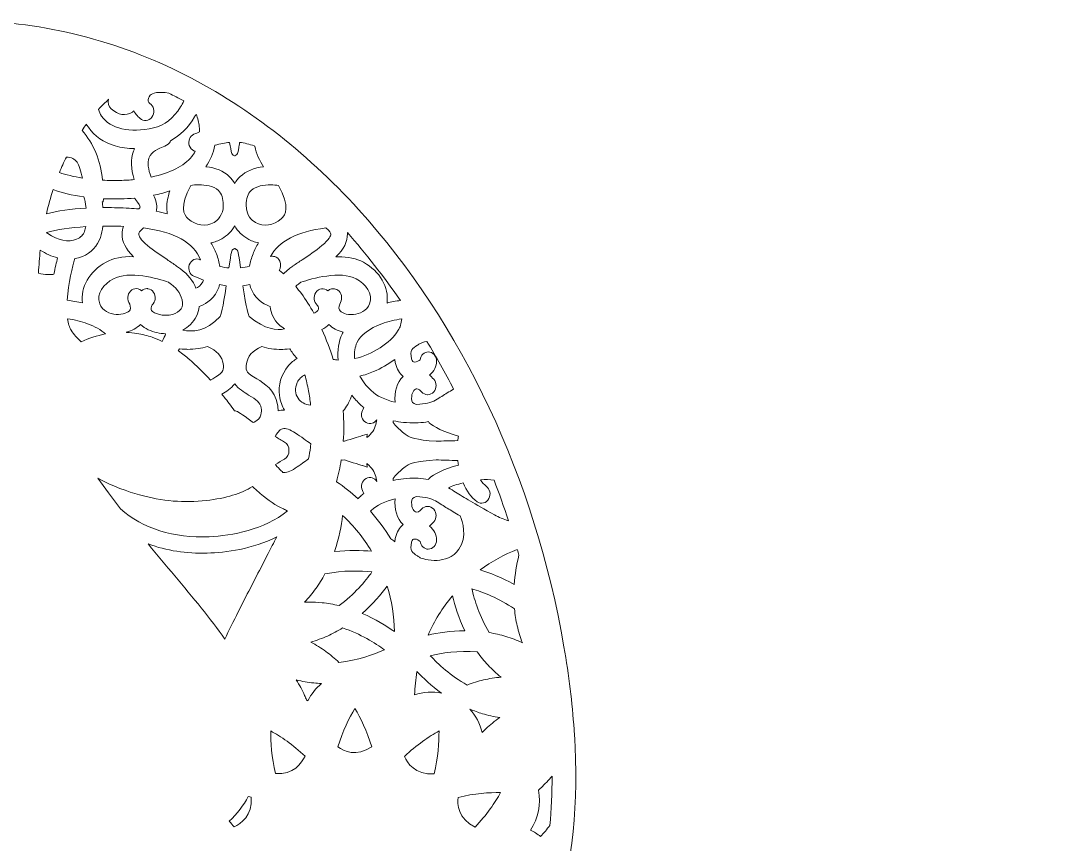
# Model space of a CAD drawing. Header units: millimetres. Extents: x -883 to 1566, y 87 to 598.
# Drawn here: x 808.9 to 1063.2, y 395.7 to 597.8 of the extents above; entities that cross this region are included whole.
import ezdxf

# ---------------------------------------------------------------- set-up
doc = ezdxf.new("R2010")
doc.units = ezdxf.units.MM
doc.header["$MEASUREMENT"] = 0
doc.layers.add('Layer 5', color=7, linetype='Continuous')

msp = doc.modelspace()

# ---------------------------------------------------------------- linework, layer by layer
at = {"layer": 'Layer 5', "lineweight": 0}
for points, knots in [([(1049.22, 244.42), (1037.97, 258.41), (1020.9, 265.96), (1008.56, 269.82), (995.24, 273.99), (984.72, 274.87), (984.28, 274.9), (984.28, 274.9), (978.38, 275.35), (978.38, 275.35), (978.38, 275.35), (983.33, 272.12), (983.33, 272.12), (983.64, 271.92), (1014.32, 251.62), (1016.23, 228.7), (1016.96, 219.87), (1013.29, 211.67), (1005.31, 204.32), (996.86, 196.54), (987.11, 193.81), (976.33, 196.2), (965.94, 198.5), (957.01, 204.95), (951.34, 209.96), (944.65, 215.87), (939.8, 222.25), (938.46, 225.5), (938.46, 225.5), (938.25, 226.03), (938.25, 226.03), (939.22, 237.66), (938.11, 248.92), (934.94, 259.52), (934.91, 259.63), (934.31, 261.65), (934.26, 261.67), (931.59, 269.81), (927.69, 277.55), (922.65, 284.71), (919.31, 289.47), (915.89, 293.36), (912.87, 296.42), (910.23, 311.06), (906.31, 324.76), (901.16, 337.36), (901.16, 337.36), (901.17, 337.37), (901.17, 337.37), (901.17, 337.37), (901.15, 337.38), (901.15, 337.38), (901.06, 337.61), (900.97, 337.84), (900.87, 338.07), (900.87, 338.07), (900.82, 338.65), (900.82, 338.65), (904.46, 339.27), (914.12, 341.25), (920.27, 345.72), (924, 348.43), (933.34, 356.72), (939.57, 375.11), (943.95, 388.05), (945.77, 402.95), (945.03, 419.6), (945.01, 421.03), (944.92, 422.45), (944.78, 423.87), (944.33, 430.37), (943.51, 437.13), (942.3, 444.13), (935.21, 485.36), (917.29, 523.48), (891.84, 551.48), (878.64, 566), (863.85, 577.35), (847.87, 585.21), (830.97, 593.52), (813.05, 597.76), (794.6, 597.82), (794.6, 597.82), (794.38, 597.82), (794.38, 597.82), (794.38, 597.82), (794.38, 597.82), (794.38, 597.82), (775.93, 597.76), (758, 593.52), (741.11, 585.21), (725.12, 577.35), (710.33, 566), (697.13, 551.48), (671.69, 523.48), (653.77, 485.36), (646.67, 444.13), (642.06, 417.32), (642.98, 394.1), (649.41, 375.11), (655.64, 356.72), (664.98, 348.43), (668.7, 345.72), (674.85, 341.25), (684.52, 339.27), (688.15, 338.65), (688.15, 338.65), (688.12, 338.23), (688.12, 338.23), (683.3, 324.81), (679.5, 311.04), (676.74, 297.06), (673.57, 293.91), (669.91, 289.81), (666.32, 284.71), (660.84, 276.92), (656.71, 268.44), (654.04, 259.52), (650.69, 248.36), (649.64, 236.48), (650.89, 224.19), (653.3, 200.65), (661.72, 184.75), (666.75, 175.25), (668.65, 171.66), (670.15, 168.83), (670.33, 167.36), (670.33, 167.24), (670.21, 166.18), (666.05, 163.16), (663.1, 161.03), (659.03, 158.54), (654.72, 155.91), (643.93, 149.32), (631.7, 141.86), (629.3, 135.15), (627.02, 128.81), (627.02, 123.78), (629.29, 120.21), (631.04, 117.47), (634.1, 115.77), (638.16, 115.26), (644.55, 107.82), (661.64, 109.01), (667.7, 109.69), (667.66, 109.28), (667.64, 108.82), (667.66, 108.34), (667.5, 106.94), (667.8, 106.33), (668.01, 105.92), (668.01, 105.92), (668.03, 105.93), (668.03, 105.93), (668.31, 104.91), (668.79, 103.84), (669.56, 102.79), (673.14, 97.9), (681.28, 95.72), (693.74, 96.3), (699.9, 91.24), (707.11, 89.82), (713.26, 89.82), (718.14, 89.82), (722.36, 90.71), (724.9, 91.4), (727.81, 92.2), (732.21, 92.16), (736.88, 92.13), (745.08, 92.07), (753.56, 92.01), (757.22, 96.38), (757.22, 96.38), (757.31, 96.49), (757.31, 96.49), (767.12, 110.69), (754.63, 135.42), (750.11, 143.4), (757.61, 142.9), (778.26, 141.67), (794.49, 141.98), (810.72, 141.67), (831.37, 142.9), (838.87, 143.4), (834.35, 135.42), (821.86, 110.69), (831.67, 96.49), (831.67, 96.49), (831.75, 96.38), (831.75, 96.38), (835.41, 92.01), (843.9, 92.07), (852.1, 92.13), (856.76, 92.16), (861.16, 92.2), (864.08, 91.4), (869.81, 89.84), (884.19, 87.24), (895.23, 96.3), (907.7, 95.72), (915.84, 97.9), (919.42, 102.79), (920.23, 103.9), (920.72, 105.03), (921, 106.11), (921.17, 106.51), (921.28, 107.01), (921.28, 107.68), (921.35, 108.42), (921.33, 109.1), (921.28, 109.69), (927.34, 109.01), (944.42, 107.82), (950.82, 115.26), (954.88, 115.77), (957.93, 117.47), (959.68, 120.21), (961.96, 123.78), (961.96, 128.81), (959.68, 135.15), (958.51, 138.41), (955.02, 141.84), (950.51, 145.27), (956.29, 143.79), (964.44, 142.01), (973.66, 140.95), (978.5, 140.4), (983.93, 140.01), (989.65, 140.01), (1003.71, 140.01), (1019.54, 142.36), (1032.64, 150.39), (1048.21, 159.93), (1057.64, 175.88), (1060.66, 197.8), (1063.19, 216.14), (1059.34, 231.82), (1049.22, 244.42)], [0, 0, 0, 0, 1, 1, 1, 2, 2, 2, 3, 3, 3, 4, 4, 4, 5, 5, 5, 6, 6, 6, 7, 7, 7, 8, 8, 8, 9, 9, 9, 10, 10, 10, 11, 11, 11, 12, 12, 12, 13, 13, 13, 14, 14, 14, 15, 15, 15, 16, 16, 16, 17, 17, 17, 18, 18, 18, 19, 19, 19, 20, 20, 20, 21, 21, 21, 22, 22, 22, 23, 23, 23, 24, 24, 24, 25, 25, 25, 26, 26, 26, 27, 27, 27, 28, 28, 28, 29, 29, 29, 30, 30, 30, 31, 31, 31, 32, 32, 32, 33, 33, 33, 34, 34, 34, 35, 35, 35, 36, 36, 36, 37, 37, 37, 38, 38, 38, 39, 39, 39, 40, 40, 40, 41, 41, 41, 42, 42, 42, 43, 43, 43, 44, 44, 44, 45, 45, 45, 46, 46, 46, 47, 47, 47, 48, 48, 48, 49, 49, 49, 50, 50, 50, 51, 51, 51, 52, 52, 52, 53, 53, 53, 54, 54, 54, 55, 55, 55, 56, 56, 56, 57, 57, 57, 58, 58, 58, 59, 59, 59, 60, 60, 60, 61, 61, 61, 62, 62, 62, 63, 63, 63, 64, 64, 64, 65, 65, 65, 66, 66, 66, 67, 67, 67, 68, 68, 68, 69, 69, 69, 70, 70, 70, 71, 71, 71, 72, 72, 72, 73, 73, 73, 74, 74, 74, 75, 75, 75, 76, 76, 76, 77, 77, 77, 78, 78, 78, 79, 79, 79, 79]), ([(830.49, 578.57), (830.25, 577.73), (830.48, 576.77), (831.12, 576.17), (832.74, 574.66), (834.73, 574.37), (836.31, 575.41), (836.44, 575.5), (836.57, 575.59), (836.69, 575.69), (837.11, 574.84), (837.75, 574.11), (838.53, 573.61), (839, 573.31), (839.54, 573.22), (840.07, 573.38), (840.63, 573.54), (841.1, 573.95), (841.37, 574.52), (841.88, 575.59), (841.53, 576.92), (840.59, 577.52), (840.37, 577.66), (840.25, 577.85), (840.21, 578.1), (840.15, 578.51), (840.34, 579.02), (840.71, 579.51), (841.12, 580.03), (842.84, 580.55), (845.27, 580.01), (845.27, 580.01), (845.3, 580), (845.3, 580), (846.41, 579.45), (847.61, 578.84), (848.94, 578.13), (848.69, 577.61), (848.42, 577.11), (848.14, 576.65), (846.43, 573.87), (844.2, 572.14), (841.49, 571.53), (835.68, 570.21), (830.92, 571.29), (828.76, 574.41), (828.42, 574.9), (828.15, 575.43), (827.97, 575.99), (828.79, 576.89), (829.63, 577.75), (830.49, 578.57)], [0, 0, 0, 0, 1, 1, 1, 2, 2, 2, 3, 3, 3, 4, 4, 4, 5, 5, 5, 6, 6, 6, 7, 7, 7, 8, 8, 8, 9, 9, 9, 10, 10, 10, 11, 11, 11, 12, 12, 12, 13, 13, 13, 14, 14, 14, 15, 15, 15, 16, 16, 16, 17, 17, 17, 17]), ([(851.97, 574.87), (852.36, 573.9), (852.63, 572.82), (852.74, 571.75), (852.74, 571.75), (852.74, 571.75), (852.74, 571.75), (852.79, 571.34), (852.81, 570.93), (852.81, 570.52), (852.35, 570.34), (851.89, 570.15), (851.44, 569.96), (850.44, 569.52), (849.94, 568.3), (850.29, 567.18), (850.48, 566.59), (850.89, 566.12), (851.41, 565.88), (851.51, 565.83), (851.62, 565.79), (851.73, 565.77), (851.49, 565.3), (851.2, 564.87), (850.88, 564.46), (849.04, 562.15), (845.62, 560.42), (840.95, 559.45), (840.17, 561.4), (839.98, 562.97), (840.39, 564.11), (840.99, 565.78), (842.95, 566.53), (843.89, 566.89), (844.5, 567.13), (844.98, 567.31), (845.39, 567.85), (845.51, 568.01), (845.61, 568.18), (845.69, 568.37), (848.03, 569.64), (850.01, 571.6), (851.59, 574.21), (851.72, 574.42), (851.85, 574.65), (851.97, 574.87)], [0, 0, 0, 0, 1, 1, 1, 2, 2, 2, 3, 3, 3, 4, 4, 4, 5, 5, 5, 6, 6, 6, 7, 7, 7, 8, 8, 8, 9, 9, 9, 10, 10, 10, 11, 11, 11, 12, 12, 12, 13, 13, 13, 14, 14, 14, 15, 15, 15, 15]), ([(823.96, 570.91), (824.3, 571.41), (824.66, 571.91), (825.03, 572.4), (825.18, 572.14), (825.34, 571.89), (825.51, 571.65), (827.01, 569.47), (829.3, 567.89), (832.11, 567.08), (833.57, 566.66), (835.17, 566.45), (836.86, 566.44), (836.76, 566.24), (836.67, 566.02), (836.59, 565.8), (835.86, 563.79), (835.92, 561.44), (836.77, 558.82), (835.66, 558.71), (834.5, 558.64), (833.32, 558.61), (831.91, 558.57), (830.46, 558.59), (829.01, 558.67), (828.46, 563.6), (826.76, 567.71), (823.95, 570.89), (823.95, 570.9), (823.95, 570.9), (823.96, 570.91)], [0, 0, 0, 0, 1, 1, 1, 2, 2, 2, 3, 3, 3, 4, 4, 4, 5, 5, 5, 6, 6, 6, 7, 7, 7, 8, 8, 8, 9, 9, 9, 10, 10, 10, 10]), ([(856.6, 567.23), (857.88, 567.61), (859.07, 567.85), (860.2, 567.95), (860.31, 567.37), (860.4, 566.86), (860.47, 566.46), (860.69, 565.17), (860.72, 565.04), (861.09, 564.85), (861.09, 564.85), (861.41, 564.68), (861.41, 564.68), (861.41, 564.68), (861.43, 564.69), (861.43, 564.69), (861.43, 564.69), (861.44, 564.68), (861.44, 564.68), (861.44, 564.68), (861.76, 564.85), (861.76, 564.85), (862.15, 565.03), (862.17, 565.15), (862.42, 566.58), (862.48, 566.96), (862.57, 567.42), (862.66, 567.94), (863.85, 567.82), (865.02, 567.54), (866.23, 567.08), (866.23, 567.08), (866.35, 566.99), (866.35, 566.99), (866.76, 565.12), (867.5, 563.44), (868.55, 561.97), (866.16, 561.72), (864.19, 560.89), (862.78, 559.55), (862.27, 559.05), (861.82, 558.49), (861.45, 557.86), (861.08, 558.49), (860.63, 559.06), (860.11, 559.56), (858.7, 560.9), (856.73, 561.73), (854.34, 561.99), (855.43, 563.51), (856.2, 565.3), (856.6, 567.23)], [0, 0, 0, 0, 1, 1, 1, 2, 2, 2, 3, 3, 3, 4, 4, 4, 5, 5, 5, 6, 6, 6, 7, 7, 7, 8, 8, 8, 9, 9, 9, 10, 10, 10, 11, 11, 11, 12, 12, 12, 13, 13, 13, 14, 14, 14, 15, 15, 15, 16, 16, 16, 17, 17, 17, 17]), ([(820.1, 564.34), (820.7, 564.33), (821.24, 564.21), (821.68, 563.99), (822.5, 563.58), (823.07, 562.79), (823.42, 561.58), (823.67, 560.75), (823.89, 559.95), (824.08, 559.18), (821.91, 559.52), (819.94, 560), (818.39, 560.55), (818.92, 561.85), (819.5, 563.12), (820.1, 564.34)], [0, 0, 0, 0, 1, 1, 1, 2, 2, 2, 3, 3, 3, 4, 4, 4, 5, 5, 5, 5]), ([(856.37, 548.3), (854.42, 547.18), (851.88, 547.54), (850.04, 549.19), (848.92, 550.19), (847.79, 552.13), (850.7, 557.41), (851.17, 557.47), (851.87, 557.54), (852.68, 557.54), (854.17, 557.54), (856.21, 557.3), (857.43, 556.13), (858.25, 555.35), (858.64, 554.19), (858.64, 552.58), (858.64, 549.99), (857.22, 548.79), (856.37, 548.3)], [0, 0, 0, 0, 1, 1, 1, 2, 2, 2, 3, 3, 3, 4, 4, 4, 5, 5, 5, 6, 6, 6, 6]), ([(872.19, 557.39), (875.1, 552.11), (873.97, 550.18), (872.86, 549.17), (871.02, 547.52), (868.47, 547.16), (866.53, 548.28), (865.68, 548.77), (864.25, 549.98), (864.25, 552.56), (864.25, 554.17), (864.65, 555.34), (865.46, 556.12), (866.68, 557.28), (868.72, 557.53), (870.22, 557.53), (871.02, 557.53), (871.72, 557.46), (872.19, 557.39)], [0, 0, 0, 0, 1, 1, 1, 2, 2, 2, 3, 3, 3, 4, 4, 4, 5, 5, 5, 6, 6, 6, 6]), ([(816.84, 556.36), (818.93, 555.58), (821.52, 554.97), (824.43, 554.57), (824.58, 554.02), (824.82, 553.03), (824.97, 551.82), (821.22, 551.61), (817.95, 551.15), (815.21, 550.45), (815.67, 552.49), (816.22, 554.47), (816.84, 556.36)], [0, 0, 0, 0, 1, 1, 1, 2, 2, 2, 3, 3, 3, 4, 4, 4, 4]), ([(844.88, 550.42), (844.02, 550.65), (843.12, 550.86), (842.19, 551.04), (842.22, 551.19), (842.24, 551.34), (842.26, 551.49), (842.38, 552.63), (842.13, 553.77), (841.5, 554.96), (842.92, 555.25), (844.26, 555.6), (845.5, 556.02), (845.33, 555.5), (845.18, 554.99), (845.07, 554.49), (844.74, 553.04), (844.68, 551.67), (844.88, 550.42)], [0, 0, 0, 0, 1, 1, 1, 2, 2, 2, 3, 3, 3, 4, 4, 4, 5, 5, 5, 6, 6, 6, 6]), ([(837.89, 551.63), (837.13, 551.7), (836.33, 551.75), (835.53, 551.79), (833.55, 551.89), (831.62, 551.94), (829.79, 551.94), (829.55, 551.94), (829.32, 551.94), (829.08, 551.94), (829.04, 552.41), (828.97, 552.89), (828.9, 553.36), (828.9, 553.36), (829.17, 553.37), (829.17, 553.37), (829.17, 553.37), (829.19, 554.09), (829.19, 554.09), (829.19, 554.1), (829.19, 554.12), (829.19, 554.13), (830.61, 554.06), (832.02, 554.04), (833.42, 554.08), (834.57, 554.11), (835.71, 554.18), (836.82, 554.28), (836.92, 554.15), (837.02, 554.03), (837.11, 553.91), (837.11, 553.91), (837.11, 553.91), (837.11, 553.91), (837.86, 552.95), (838.22, 552.32), (838.19, 552.03), (838.19, 551.99), (838.12, 551.84), (837.89, 551.63)], [0, 0, 0, 0, 1, 1, 1, 2, 2, 2, 3, 3, 3, 4, 4, 4, 5, 5, 5, 6, 6, 6, 7, 7, 7, 8, 8, 8, 9, 9, 9, 10, 10, 10, 11, 11, 11, 12, 12, 12, 13, 13, 13, 13]), ([(815.57, 545.56), (815.45, 545.64), (815.34, 545.73), (815.22, 545.81), (817.79, 546.56), (821.03, 547.05), (824.87, 547.28), (824.8, 546.88), (824.7, 546.5), (824.59, 546.15), (824.31, 545.29), (823.61, 544.59), (822.61, 544.18), (820.6, 543.36), (817.97, 543.88), (815.57, 545.56)], [0, 0, 0, 0, 1, 1, 1, 2, 2, 2, 3, 3, 3, 4, 4, 4, 5, 5, 5, 5]), ([(822.15, 539.41), (822.81, 539.52), (823.44, 539.69), (824.03, 539.94), (826.19, 540.82), (827.76, 542.49), (828.45, 544.63), (828.73, 545.5), (828.93, 546.44), (829.05, 547.41), (830.66, 547.42), (832.35, 547.39), (834.1, 547.33), (833.89, 546.75), (833.78, 546.15), (833.77, 545.54), (833.73, 543.62), (834.65, 541.77), (836.58, 539.9), (833.88, 539.97), (831.62, 539.51), (829.85, 538.54), (825.76, 536.32), (823.55, 532.41), (824.05, 528.53), (822.84, 528.84), (821.58, 529.07), (820.29, 529.22), (820.59, 533.4), (821.65, 537.63), (822.15, 539.41)], [0, 0, 0, 0, 1, 1, 1, 2, 2, 2, 3, 3, 3, 4, 4, 4, 5, 5, 5, 6, 6, 6, 7, 7, 7, 8, 8, 8, 9, 9, 9, 10, 10, 10, 10]), ([(853.08, 539.11), (853.02, 539.14), (852.96, 539.16), (852.9, 539.19), (852.42, 539.4), (851.89, 539.39), (851.41, 539.17), (850.89, 538.93), (850.48, 538.46), (850.29, 537.87), (849.94, 536.75), (850.44, 535.53), (851.44, 535.1), (852.23, 534.75), (853.01, 534.44), (853.77, 534.17), (853.72, 534.01), (853.67, 533.86), (853.6, 533.71), (853.19, 532.81), (852.4, 532.36), (851.93, 532.15), (851.19, 533.97), (849.97, 535.49), (848.16, 536.88), (847.85, 537.11), (847.52, 537.35), (847.17, 537.6), (846.42, 538.13), (845.62, 538.66), (844.85, 539.18), (843.24, 540.25), (841.57, 541.36), (840.02, 542.65), (838.3, 544.09), (837.85, 545.08), (837.86, 545.45), (837.86, 545.69), (838.08, 546.15), (839.04, 546.96), (846.64, 546.02), (851.36, 543.38), (853.08, 539.11)], [0, 0, 0, 0, 1, 1, 1, 2, 2, 2, 3, 3, 3, 4, 4, 4, 5, 5, 5, 6, 6, 6, 7, 7, 7, 8, 8, 8, 9, 9, 9, 10, 10, 10, 11, 11, 11, 12, 12, 12, 13, 13, 13, 14, 14, 14, 14]), ([(865.94, 540.58), (865.55, 539.54), (865.27, 538.54), (865.09, 537.59), (864.35, 537.37), (863.61, 537.22), (862.87, 537.14), (862.29, 541.37), (862.26, 541.5), (861.81, 541.7), (861.81, 541.7), (861.55, 541.89), (861.55, 541.89), (861.55, 541.89), (861.46, 541.85), (861.46, 541.85), (861.46, 541.85), (861.37, 541.89), (861.37, 541.89), (861.37, 541.89), (861.11, 541.71), (861.11, 541.71), (860.66, 541.51), (860.62, 541.38), (860, 537.13), (859.3, 537.2), (858.58, 537.32), (857.82, 537.5), (857.64, 538.48), (857.35, 539.52), (856.95, 540.6), (856.6, 541.55), (856.15, 542.46), (855.61, 543.3), (856.54, 543.48), (857.44, 543.82), (858.26, 544.29), (859.6, 545.05), (860.68, 546.14), (861.44, 547.46), (862.21, 546.13), (863.29, 545.04), (864.63, 544.27), (865.45, 543.8), (866.35, 543.47), (867.28, 543.28), (866.74, 542.44), (866.29, 541.53), (865.94, 540.58)], [0, 0, 0, 0, 1, 1, 1, 2, 2, 2, 3, 3, 3, 4, 4, 4, 5, 5, 5, 6, 6, 6, 7, 7, 7, 8, 8, 8, 9, 9, 9, 10, 10, 10, 11, 11, 11, 12, 12, 12, 13, 13, 13, 14, 14, 14, 15, 15, 15, 16, 16, 16, 16]), ([(885.03, 545.43), (885.04, 545.07), (884.59, 544.07), (882.87, 542.64), (881.32, 541.34), (879.65, 540.23), (878.04, 539.16), (877.27, 538.65), (876.47, 538.12), (875.75, 537.61), (875.75, 537.61), (875.7, 537.57), (875.7, 537.57), (875.37, 537.34), (875.05, 537.1), (874.73, 536.86), (874.25, 536.49), (873.81, 536.11), (873.41, 535.71), (873.1, 535.97), (872.82, 536.19), (872.52, 536.4), (872.52, 536.4), (872.41, 536.48), (872.41, 536.48), (872.39, 536.5), (872.36, 536.51), (872.34, 536.52), (872.76, 537.16), (872.84, 538.02), (872.51, 538.78), (872.26, 539.33), (871.81, 539.75), (871.26, 539.92), (870.91, 540.03), (870.54, 540.03), (870.2, 539.93), (872.18, 543.71), (876.76, 546.07), (883.85, 546.94), (884.81, 546.13), (885.03, 545.68), (885.03, 545.43)], [0, 0, 0, 0, 1, 1, 1, 2, 2, 2, 3, 3, 3, 4, 4, 4, 5, 5, 5, 6, 6, 6, 7, 7, 7, 8, 8, 8, 9, 9, 9, 10, 10, 10, 11, 11, 11, 12, 12, 12, 13, 13, 13, 14, 14, 14, 14]), ([(889.13, 545.52), (889.12, 545.62), (889.12, 545.72), (889.11, 545.82), (893.68, 540.64), (898.06, 535.05), (902.14, 529.15), (901.01, 529), (899.91, 528.79), (898.84, 528.52), (899.34, 532.4), (897.13, 536.3), (893.04, 538.53), (891.38, 539.44), (889.29, 539.89), (886.8, 539.89), (886.64, 539.89), (886.48, 539.89), (886.31, 539.89), (888.24, 541.75), (889.16, 543.6), (889.13, 545.52)], [0, 0, 0, 0, 1, 1, 1, 2, 2, 2, 3, 3, 3, 4, 4, 4, 5, 5, 5, 6, 6, 6, 7, 7, 7, 7]), ([(813.7, 541.52), (815.05, 540.62), (816.49, 539.98), (817.94, 539.62), (817.67, 538.54), (817.34, 537.14), (817.04, 535.58), (816.34, 535.43), (814.89, 535.45), (813.26, 535.85), (813.35, 537.77), (813.5, 539.67), (813.7, 541.52)], [0, 0, 0, 0, 1, 1, 1, 2, 2, 2, 3, 3, 3, 4, 4, 4, 4]), ([(847.9, 526.66), (846.74, 525.56), (844.39, 524.97), (841.75, 526.15), (840.96, 526.51), (840.92, 526.9), (840.9, 527.02), (840.85, 527.47), (841.08, 527.94), (841.17, 528.04), (842.01, 528.8), (842.17, 530.15), (841.53, 531.13), (841.2, 531.64), (840.68, 531.97), (840.12, 532.04), (840.03, 532.05), (839.95, 532.06), (839.87, 532.06), (839.4, 532.06), (838.95, 531.88), (838.59, 531.55), (838.58, 531.55), (838.57, 531.54), (838.56, 531.53), (838.31, 531.76), (838.02, 531.92), (837.7, 532), (837.17, 532.14), (836.62, 532.04), (836.15, 531.72), (835.23, 531.08), (834.92, 529.75), (835.45, 528.69), (835.73, 528.14), (836.01, 527.37), (835.75, 526.88), (835.39, 526.2), (834, 525.58), (832.3, 525.72), (830.8, 525.84), (828.96, 526.6), (828.31, 528.35), (827.38, 530.82), (829.33, 533.21), (831.66, 534.48), (835.37, 536.51), (842.59, 534.58), (845.19, 533.62), (845.41, 533.47), (845.62, 533.31), (845.82, 533.15), (847.57, 531.81), (848.36, 530.54), (848.64, 528.6), (848.74, 527.88), (848.49, 527.23), (847.9, 526.66)], [0, 0, 0, 0, 1, 1, 1, 2, 2, 2, 3, 3, 3, 4, 4, 4, 5, 5, 5, 6, 6, 6, 7, 7, 7, 8, 8, 8, 9, 9, 9, 10, 10, 10, 11, 11, 11, 12, 12, 12, 13, 13, 13, 14, 14, 14, 15, 15, 15, 16, 16, 16, 17, 17, 17, 18, 18, 18, 19, 19, 19, 19]), ([(887.14, 526.86), (886.88, 527.36), (887.16, 528.12), (887.44, 528.67), (887.97, 529.73), (887.67, 531.06), (886.74, 531.7), (886.41, 531.93), (886.04, 532.04), (885.66, 532.04), (885.5, 532.04), (885.35, 532.03), (885.19, 531.99), (884.87, 531.9), (884.58, 531.74), (884.34, 531.51), (884.33, 531.52), (884.32, 531.53), (884.31, 531.54), (883.88, 531.93), (883.33, 532.1), (882.78, 532.03), (882.21, 531.95), (881.7, 531.62), (881.36, 531.11), (880.72, 530.14), (880.88, 528.78), (881.72, 528.03), (881.81, 527.93), (882.05, 527.45), (881.99, 527.01), (881.98, 526.88), (881.93, 526.49), (881.14, 526.14), (881.05, 526.1), (880.96, 526.06), (880.87, 526.03), (879.93, 527.73), (878.9, 529.35), (877.81, 530.83), (877.39, 531.41), (876.92, 532), (876.42, 532.6), (876.62, 532.78), (876.83, 532.96), (877.07, 533.14), (877.27, 533.29), (877.48, 533.45), (877.7, 533.61), (880.3, 534.56), (887.52, 536.49), (891.23, 534.47), (893.56, 533.2), (895.51, 530.81), (894.58, 528.34), (893.93, 526.59), (892.09, 525.83), (890.59, 525.7), (888.9, 525.56), (887.51, 526.18), (887.14, 526.86)], [0, 0, 0, 0, 1, 1, 1, 2, 2, 2, 3, 3, 3, 4, 4, 4, 5, 5, 5, 6, 6, 6, 7, 7, 7, 8, 8, 8, 9, 9, 9, 10, 10, 10, 11, 11, 11, 12, 12, 12, 13, 13, 13, 14, 14, 14, 15, 15, 15, 16, 16, 16, 17, 17, 17, 18, 18, 18, 19, 19, 19, 20, 20, 20, 20]), ([(848.67, 521.87), (849.36, 522.22), (850, 522.68), (850.58, 523.24), (851.83, 524.43), (852.58, 525.99), (852.73, 527.68), (853.67, 527.98), (856.02, 528.98), (857.25, 531.66), (857.45, 532.1), (857.61, 532.56), (857.74, 533.04), (858.29, 532.93), (858.84, 532.84), (859.37, 532.78), (858.52, 527.12), (858.06, 525.53), (857.84, 525.21), (854.4, 521.41), (851, 521.39), (848.67, 521.87)], [0, 0, 0, 0, 1, 1, 1, 2, 2, 2, 3, 3, 3, 4, 4, 4, 5, 5, 5, 6, 6, 6, 7, 7, 7, 7]), ([(865.01, 525.24), (864.79, 525.54), (864.32, 526.94), (863.47, 532.78), (864.03, 532.85), (864.59, 532.95), (865.14, 533.08), (865.27, 532.58), (865.43, 532.1), (865.64, 531.65), (866.87, 528.96), (869.22, 527.97), (870.16, 527.67), (870.31, 525.98), (871.06, 524.42), (872.31, 523.22), (872.74, 522.82), (873.2, 522.46), (873.71, 522.16), (871.88, 521.81), (868.86, 521.91), (865.01, 525.24)], [0, 0, 0, 0, 1, 1, 1, 2, 2, 2, 3, 3, 3, 4, 4, 4, 5, 5, 5, 6, 6, 6, 7, 7, 7, 7]), ([(829.74, 520.93), (829.74, 520.93), (829.73, 520.92), (829.73, 520.92), (827.6, 520.53), (825.6, 519.88), (823.78, 519), (822.76, 519.88), (821.92, 520.84), (821.28, 521.85), (820.85, 522.53), (820.55, 523.47), (820.38, 524.66), (822.14, 524.42), (823.79, 524.02), (825.3, 523.45), (827.08, 522.79), (828.61, 521.91), (829.74, 520.93)], [0, 0, 0, 0, 1, 1, 1, 2, 2, 2, 3, 3, 3, 4, 4, 4, 5, 5, 5, 6, 6, 6, 6]), ([(901.61, 521.83), (899.54, 518.56), (895.4, 515.9), (890.89, 514.9), (890.78, 516.36), (890.98, 517.77), (891.46, 518.79), (892.32, 520.61), (894.55, 522.3), (897.59, 523.44), (899.11, 524), (900.76, 524.41), (902.51, 524.64), (902.34, 523.46), (902.04, 522.52), (901.61, 521.83)], [0, 0, 0, 0, 1, 1, 1, 2, 2, 2, 3, 3, 3, 4, 4, 4, 5, 5, 5, 5]), ([(844.48, 520.98), (844.3, 520.47), (844.02, 519.79), (843.63, 519.09), (842.81, 519.48), (841.99, 519.82), (841.17, 520.12), (840.02, 520.53), (838.79, 520.84), (837.42, 521.07), (836.63, 521.2), (835.76, 521.29), (834.85, 521.32), (834.84, 521.35), (834.83, 521.37), (834.81, 521.39), (836.21, 521.71), (837.42, 522.36), (838.31, 523.27), (838.83, 522.73), (839.46, 522.29), (840.21, 521.96), (841.58, 521.34), (843.06, 521.01), (844.48, 520.98)], [0, 0, 0, 0, 1, 1, 1, 2, 2, 2, 3, 3, 3, 4, 4, 4, 5, 5, 5, 6, 6, 6, 7, 7, 7, 8, 8, 8, 8]), ([(886.81, 514.53), (886.4, 514.56), (886, 514.61), (885.63, 514.68), (884.88, 517.11), (883.94, 519.58), (882.85, 522.02), (883.52, 522.34), (884.1, 522.76), (884.58, 523.26), (885.47, 522.35), (886.68, 521.7), (888.08, 521.38), (887.99, 521.22), (887.91, 521.05), (887.83, 520.89), (886.98, 519.09), (886.63, 516.86), (886.81, 514.53)], [0, 0, 0, 0, 1, 1, 1, 2, 2, 2, 3, 3, 3, 4, 4, 4, 5, 5, 5, 6, 6, 6, 6]), ([(906.36, 518.19), (906.58, 518.32), (906.81, 518.46), (907.02, 518.61), (907.14, 518.69), (907.73, 518.93), (908.64, 519.1), (910.93, 515.31), (913.13, 511.38), (915.19, 507.4), (914.66, 507.08), (914.16, 506.77), (913.65, 506.45), (912.77, 505.91), (911.85, 505.34), (910.72, 504.66), (909.75, 504.08), (908.1, 503.71), (906.17, 503.63), (905.9, 503.67), (905.02, 503.83), (904.92, 504.52), (904.7, 506.09), (905.33, 507.08), (905.8, 507.37), (905.92, 507.44), (906.04, 507.47), (906.16, 507.47), (906.59, 507.47), (907.02, 507.08), (907.34, 506.71), (907.72, 506.26), (908.26, 506.01), (908.82, 506.01), (908.82, 506.01), (908.83, 506.01), (908.83, 506.01), (909.39, 506.01), (909.93, 506.27), (910.31, 506.72), (911.06, 507.59), (911.06, 508.96), (910.31, 509.83), (909.97, 510.22), (909.62, 510.56), (909.26, 510.85), (910.37, 511.76), (911.03, 512.99), (911.03, 514.25), (911.03, 515.5), (910.11, 516.52), (908.98, 516.52), (907.96, 516.52), (907.11, 515.69), (906.96, 514.6), (906.76, 514.4), (906.16, 513.99), (905.53, 514.03), (905.31, 514.05), (905.06, 514.06), (904.88, 514.82), (904.38, 516.98), (904.99, 517.35), (906.36, 518.19)], [0, 0, 0, 0, 1, 1, 1, 2, 2, 2, 3, 3, 3, 4, 4, 4, 5, 5, 5, 6, 6, 6, 7, 7, 7, 8, 8, 8, 9, 9, 9, 10, 10, 10, 11, 11, 11, 12, 12, 12, 13, 13, 13, 14, 14, 14, 15, 15, 15, 16, 16, 16, 17, 17, 17, 18, 18, 18, 19, 19, 19, 20, 20, 20, 21, 21, 21, 21]), ([(849.86, 517.15), (851.65, 517.15), (853.31, 517.38), (854.78, 517.83), (857, 516.8), (858.41, 515.63), (858.65, 513.17), (858.79, 511.83), (858.4, 511.34), (856.06, 509.93), (855.87, 509.82), (855.67, 509.7), (855.46, 509.57), (853.73, 511.54), (852.03, 513.22), (850.31, 514.69), (849.53, 515.36), (848.65, 516.04), (847.61, 516.78), (847.6, 516.78), (847.6, 516.79), (847.59, 516.79), (847.7, 516.96), (847.8, 517.13), (847.9, 517.3), (848.72, 517.18), (849.84, 517.15), (849.86, 517.15)], [0, 0, 0, 0, 1, 1, 1, 2, 2, 2, 3, 3, 3, 4, 4, 4, 5, 5, 5, 6, 6, 6, 7, 7, 7, 8, 8, 8, 9, 9, 9, 9]), ([(876.74, 514.87), (876.03, 514.47), (875.26, 513.94), (874.63, 513.16), (872.84, 510.89), (872.07, 508.35), (872.41, 505.82), (872.6, 504.39), (873.1, 503.16), (873.67, 502.23), (873.13, 502.24), (872.6, 502.16), (872.1, 502.02), (872.1, 502.56), (872.05, 503.09), (871.96, 503.62), (871.33, 507.21), (868.73, 508.77), (866.84, 509.92), (864.49, 511.33), (864.11, 511.81), (864.24, 513.16), (864.48, 515.62), (865.89, 516.79), (868.11, 517.81), (869.58, 517.36), (871.24, 517.13), (873.04, 517.13), (873.05, 517.13), (874.17, 517.17), (875, 517.29), (875.39, 516.6), (875.96, 515.75), (876.74, 514.87)], [0, 0, 0, 0, 1, 1, 1, 2, 2, 2, 3, 3, 3, 4, 4, 4, 5, 5, 5, 6, 6, 6, 7, 7, 7, 8, 8, 8, 9, 9, 9, 10, 10, 10, 11, 11, 11, 11]), ([(900.84, 504.15), (898.4, 504.72), (896.34, 505.72), (894.97, 507.01), (893.81, 508.1), (892.88, 509.3), (892.2, 510.59), (893.3, 510.86), (894.41, 511.23), (895.49, 511.68), (897.43, 512.48), (899.18, 513.49), (900.73, 514.68), (900.78, 514.35), (900.84, 514.02), (900.92, 513.68), (900.92, 513.68), (900.92, 513.68), (900.92, 513.68), (901.24, 512.32), (901.88, 511.23), (902.77, 510.5), (901.3, 509.01), (900.57, 506.65), (900.84, 504.15)], [0, 0, 0, 0, 1, 1, 1, 2, 2, 2, 3, 3, 3, 4, 4, 4, 5, 5, 5, 6, 6, 6, 7, 7, 7, 8, 8, 8, 8]), ([(866.2, 499.3), (866.14, 499.27), (866.07, 499.23), (866, 499.2), (865.63, 499.45), (865.2, 499.76), (864.75, 500.09), (862.52, 501.69), (861.9, 502.08), (861.44, 502.08), (861.42, 502.08), (861.4, 502.08), (861.38, 502.08), (860.45, 503.35), (859.65, 504.41), (858.89, 505.39), (858.7, 505.63), (858.51, 505.88), (858.31, 506.13), (859.36, 506.77), (860.55, 507.54), (861.44, 508.69), (862.41, 507.43), (863.75, 506.62), (864.87, 505.94), (866.78, 504.79), (867.71, 504.1), (867.94, 502.75), (867.94, 502.75), (867.94, 502.75), (867.94, 502.75), (868.08, 501.99), (868.18, 500.12), (866.2, 499.3)], [0, 0, 0, 0, 1, 1, 1, 2, 2, 2, 3, 3, 3, 4, 4, 4, 5, 5, 5, 6, 6, 6, 7, 7, 7, 8, 8, 8, 9, 9, 9, 10, 10, 10, 11, 11, 11, 11]), ([(876.79, 508.99), (877.16, 509.86), (877.92, 510.49), (878.67, 510.93), (879.03, 509.6), (879.33, 508.28), (879.56, 506.99), (879.78, 505.85), (879.95, 504.67), (880.08, 503.46), (878.71, 503.6), (877.63, 504.18), (876.99, 505.13), (876.27, 506.19), (876.2, 507.6), (876.79, 508.99)], [0, 0, 0, 0, 1, 1, 1, 2, 2, 2, 3, 3, 3, 4, 4, 4, 5, 5, 5, 5]), ([(893.69, 499.18), (894.17, 498.9), (894.72, 498.84), (895.23, 499.01), (895.67, 499.16), (896.05, 499.46), (896.31, 499.86), (896.3, 499.63), (896.27, 499.39), (896.22, 499.13), (895.98, 497.96), (895.32, 496.8), (894.42, 495.96), (894.23, 495.79), (894.04, 495.63), (893.85, 495.49), (893.85, 495.49), (893.95, 496.36), (893.95, 496.36), (893.95, 496.36), (892.83, 496.01), (892.83, 496.01), (892.83, 496.01), (890.12, 495.16), (888.37, 494.61), (888.28, 494.62), (888.2, 494.63), (888.11, 494.63), (888.28, 497.07), (888.26, 499.55), (888.08, 502.03), (888.88, 502.98), (889.55, 504.15), (890.08, 505.49), (890.13, 505.62), (890.18, 505.75), (890.22, 505.88), (890.84, 505.06), (891.54, 504.29), (892.31, 503.56), (892.57, 503.32), (892.85, 503.08), (893.14, 502.85), (893.01, 502.63), (892.9, 502.39), (892.79, 502.15), (892.32, 501.04), (892.72, 499.74), (893.69, 499.18)], [0, 0, 0, 0, 1, 1, 1, 2, 2, 2, 3, 3, 3, 4, 4, 4, 5, 5, 5, 6, 6, 6, 7, 7, 7, 8, 8, 8, 9, 9, 9, 10, 10, 10, 11, 11, 11, 12, 12, 12, 13, 13, 13, 14, 14, 14, 15, 15, 15, 16, 16, 16, 16]), ([(905.96, 499.11), (906.01, 499.1), (906.05, 499.1), (906.1, 499.1), (906.1, 499.1), (906.17, 499.1), (906.17, 499.1), (906.27, 499.1), (906.37, 499.11), (906.47, 499.12), (907.35, 499.17), (908.2, 499.26), (908.99, 499.41), (909.06, 499.31), (909.13, 499.22), (909.21, 499.14), (910.14, 498.19), (912.86, 496.8), (916.37, 495.87), (916.31, 495.49), (916.26, 495.12), (916.22, 494.74), (914.31, 494.73), (912.52, 494.68), (910.91, 494.58), (905.84, 494.91), (904.36, 495.63), (904.02, 495.85), (902, 497.16), (900.9, 498.43), (900.36, 499.18), (900.38, 499.33), (900.39, 499.48), (900.39, 499.63), (901.21, 499.45), (902.05, 499.32), (902.89, 499.23), (903.92, 499.12), (904.96, 499.08), (905.96, 499.11)], [0, 0, 0, 0, 1, 1, 1, 2, 2, 2, 3, 3, 3, 4, 4, 4, 5, 5, 5, 6, 6, 6, 7, 7, 7, 8, 8, 8, 9, 9, 9, 10, 10, 10, 11, 11, 11, 12, 12, 12, 13, 13, 13, 13]), ([(880.13, 493.96), (880.1, 493.66), (880.06, 493.36), (880.03, 493.06), (879.91, 492.16), (879.76, 491.22), (879.56, 490.25), (878.64, 489.58), (877.56, 488.81), (876.33, 487.99), (876.33, 487.99), (876.33, 487.99), (876.33, 487.99), (875.04, 487.14), (874.01, 486.79), (873.24, 486.96), (873.12, 487.07), (873, 487.19), (872.88, 487.31), (872.43, 487.77), (871.95, 488.27), (871.42, 488.86), (872.27, 489.38), (873.02, 489.84), (873.68, 490.23), (874.36, 490.64), (874.78, 491.45), (874.76, 492.31), (874.78, 493.17), (874.36, 493.98), (873.68, 494.39), (873.01, 494.78), (872.25, 495.25), (871.4, 495.77), (871.86, 496.57), (872.37, 497.45), (873.21, 497.66), (873.97, 497.84), (875.02, 497.49), (876.33, 496.63), (877.79, 495.65), (879.07, 494.73), (880.13, 493.96)], [0, 0, 0, 0, 1, 1, 1, 2, 2, 2, 3, 3, 3, 4, 4, 4, 5, 5, 5, 6, 6, 6, 7, 7, 7, 8, 8, 8, 9, 9, 9, 10, 10, 10, 11, 11, 11, 12, 12, 12, 13, 13, 13, 14, 14, 14, 14]), ([(893.69, 485.44), (892.72, 484.88), (892.32, 483.57), (892.79, 482.47), (892.9, 482.23), (893.01, 481.99), (893.14, 481.77), (892.85, 481.54), (892.57, 481.3), (892.31, 481.06), (892.12, 480.87), (891.92, 480.68), (891.72, 480.47), (890.06, 482), (888.29, 483.41), (886.43, 484.67), (886.91, 486.42), (887.3, 488.2), (887.59, 489.99), (887.85, 489.98), (888.1, 489.98), (888.37, 490.01), (890.13, 489.46), (892.83, 488.61), (892.83, 488.61), (892.83, 488.61), (893.95, 488.26), (893.95, 488.26), (893.95, 488.26), (893.85, 489.13), (893.85, 489.13), (894.04, 488.98), (894.23, 488.83), (894.42, 488.66), (895.32, 487.82), (895.98, 486.66), (896.22, 485.49), (896.27, 485.23), (896.3, 484.99), (896.31, 484.75), (896.05, 485.16), (895.67, 485.46), (895.23, 485.61), (894.72, 485.78), (894.17, 485.72), (893.69, 485.44)], [0, 0, 0, 0, 1, 1, 1, 2, 2, 2, 3, 3, 3, 4, 4, 4, 5, 5, 5, 6, 6, 6, 7, 7, 7, 8, 8, 8, 9, 9, 9, 10, 10, 10, 11, 11, 11, 12, 12, 12, 13, 13, 13, 14, 14, 14, 15, 15, 15, 15]), ([(900.39, 484.99), (900.39, 485.14), (900.38, 485.29), (900.36, 485.44), (900.9, 486.19), (902, 487.46), (904.02, 488.77), (904.36, 488.99), (905.84, 489.71), (910.91, 490.04), (912.53, 489.94), (914.31, 489.89), (916.22, 489.88), (916.26, 489.5), (916.31, 489.13), (916.37, 488.75), (912.86, 487.82), (910.14, 486.43), (909.21, 485.48), (909.13, 485.4), (909.05, 485.31), (908.99, 485.21), (908.2, 485.36), (907.35, 485.45), (906.47, 485.49), (906.37, 485.51), (906.27, 485.52), (906.17, 485.52), (906.17, 485.52), (906.1, 485.52), (906.1, 485.52), (906.06, 485.52), (906.01, 485.52), (905.96, 485.51), (904.96, 485.54), (903.92, 485.5), (902.89, 485.39), (902.05, 485.3), (901.21, 485.17), (900.39, 484.99)], [0, 0, 0, 0, 1, 1, 1, 2, 2, 2, 3, 3, 3, 4, 4, 4, 5, 5, 5, 6, 6, 6, 7, 7, 7, 8, 8, 8, 9, 9, 9, 10, 10, 10, 11, 11, 11, 12, 12, 12, 13, 13, 13, 13]), ([(838.04, 481.44), (843.52, 479.9), (849.19, 479.41), (854.42, 480.03), (859.39, 480.62), (863.03, 481.72), (865.79, 483.49), (866.45, 482.86), (867.09, 482.28), (867.73, 481.73), (869.76, 480.01), (871.56, 478.82), (873.4, 477.97), (873.75, 477.81), (874.09, 477.66), (874.44, 477.53), (868.6, 472.78), (860.8, 471.44), (855.14, 471.16), (846.54, 470.74), (838.84, 473.16), (833.42, 477.99), (831.31, 480.73), (829.47, 483.21), (827.84, 485.52), (831.45, 483.53), (835.23, 482.23), (838.04, 481.44)], [0, 0, 0, 0, 1, 1, 1, 2, 2, 2, 3, 3, 3, 4, 4, 4, 5, 5, 5, 6, 6, 6, 7, 7, 7, 8, 8, 8, 9, 9, 9, 9]), ([(920.96, 479.76), (921.42, 479.43), (921.97, 479.32), (922.51, 479.44), (923.07, 479.57), (923.56, 479.96), (923.85, 480.51), (924.41, 481.55), (924.12, 482.89), (923.21, 483.55), (922.69, 483.93), (922.22, 484.46), (921.82, 485.13), (923, 485.22), (924.11, 485.2), (925.14, 485.07), (926.39, 481.79), (927.57, 478.43), (928.67, 475.05), (927.45, 475.43), (926.3, 475.92), (925.25, 476.5), (920, 479.43), (917.89, 480.73), (915.65, 482.12), (915.1, 482.46), (914.54, 482.8), (913.92, 483.18), (914.77, 483.55), (916, 484.01), (917.53, 484.4), (918.36, 482.37), (919.51, 480.81), (920.96, 479.76)], [0, 0, 0, 0, 1, 1, 1, 2, 2, 2, 3, 3, 3, 4, 4, 4, 5, 5, 5, 6, 6, 6, 7, 7, 7, 8, 8, 8, 9, 9, 9, 10, 10, 10, 11, 11, 11, 11]), ([(916.49, 468.07), (915.09, 466), (912.83, 465.45), (911.17, 465.36), (909.02, 465.24), (907.27, 465.84), (907.02, 466.01), (906.81, 466.16), (906.57, 466.3), (906.34, 466.44), (904.99, 467.26), (904.38, 467.64), (904.88, 469.8), (905.06, 470.56), (905.31, 470.57), (905.53, 470.59), (905.56, 470.59), (905.6, 470.59), (905.63, 470.59), (906.22, 470.59), (906.78, 470.2), (906.96, 470.02), (907.11, 468.93), (907.96, 468.1), (908.98, 468.1), (910.11, 468.1), (911.03, 469.12), (911.03, 470.37), (911.03, 471.63), (910.37, 472.86), (909.26, 473.77), (909.62, 474.06), (909.97, 474.4), (910.31, 474.79), (911.06, 475.66), (911.06, 477.03), (910.31, 477.9), (909.93, 478.35), (909.39, 478.61), (908.83, 478.61), (908.83, 478.61), (908.82, 478.61), (908.82, 478.61), (908.26, 478.61), (907.72, 478.36), (907.34, 477.91), (906.93, 477.43), (906.33, 476.93), (905.8, 477.25), (905.33, 477.54), (904.7, 478.53), (904.92, 480.1), (905.02, 480.79), (905.9, 480.95), (906.17, 480.99), (908.1, 480.91), (909.75, 480.54), (910.72, 479.96), (911.85, 479.28), (912.76, 478.72), (913.65, 478.16), (914.6, 477.58), (915.58, 476.98), (916.78, 476.26), (917.37, 474.91), (918.61, 471.22), (916.49, 468.07)], [0, 0, 0, 0, 1, 1, 1, 2, 2, 2, 3, 3, 3, 4, 4, 4, 5, 5, 5, 6, 6, 6, 7, 7, 7, 8, 8, 8, 9, 9, 9, 10, 10, 10, 11, 11, 11, 12, 12, 12, 13, 13, 13, 14, 14, 14, 15, 15, 15, 16, 16, 16, 17, 17, 17, 18, 18, 18, 19, 19, 19, 20, 20, 20, 21, 21, 21, 22, 22, 22, 22]), ([(900.92, 470.94), (900.92, 470.94), (900.92, 470.94), (900.92, 470.94), (900.84, 470.6), (900.78, 470.26), (900.73, 469.94), (900.41, 470.18), (900.09, 470.42), (899.75, 470.65), (898.3, 473.04), (896.62, 475.31), (894.75, 477.39), (894.83, 477.47), (894.9, 477.54), (894.97, 477.61), (896.34, 478.9), (898.4, 479.9), (900.84, 480.47), (900.57, 477.97), (901.3, 475.61), (902.77, 474.12), (901.88, 473.39), (901.24, 472.3), (900.92, 470.94)], [0, 0, 0, 0, 1, 1, 1, 2, 2, 2, 3, 3, 3, 4, 4, 4, 5, 5, 5, 6, 6, 6, 7, 7, 7, 8, 8, 8, 8]), ([(885.98, 467.51), (887.1, 470.82), (887.66, 473.94), (887.93, 476.36), (890.72, 473.78), (893.11, 470.84), (895.05, 467.59), (892.63, 467.82), (889.45, 467.92), (885.98, 467.51)], [0, 0, 0, 0, 1, 1, 1, 2, 2, 2, 3, 3, 3, 3]), ([(869.67, 467.02), (869.67, 467.02), (868.27, 464.33), (868.27, 464.33), (866.31, 460.54), (864.28, 456.62), (862.29, 452.69), (861.13, 450.38), (860.04, 448.2), (859, 446.04), (855.48, 451.09), (851.2, 456.19), (846.7, 461.57), (844.59, 464.09), (842.41, 466.7), (840.22, 469.39), (844.64, 467.73), (849.59, 466.96), (854.7, 467.13), (859.3, 467.28), (865.78, 468.12), (871.76, 471.1), (871.03, 469.66), (870.31, 468.27), (869.67, 467.02)], [0, 0, 0, 0, 1, 1, 1, 2, 2, 2, 3, 3, 3, 4, 4, 4, 5, 5, 5, 6, 6, 6, 7, 7, 7, 8, 8, 8, 8]), ([(931.25, 466.59), (930.65, 464.19), (930.26, 461.78), (930.09, 459.43), (927.04, 461.15), (924.07, 462.29), (921.74, 463.02), (924.54, 465.08), (927.59, 466.76), (930.84, 468.03), (930.98, 467.55), (931.12, 467.07), (931.25, 466.59)], [0, 0, 0, 0, 1, 1, 1, 2, 2, 2, 3, 3, 3, 4, 4, 4, 4]), ([(887.07, 454.24), (885.68, 454.58), (884.29, 454.82), (882.92, 454.96), (881.87, 455.07), (880.78, 455.13), (879.7, 455.13), (879.32, 455.13), (878.95, 455.12), (878.57, 455.11), (879.6, 456.17), (880.53, 457.29), (881.37, 458.44), (882.18, 459.55), (882.93, 460.75), (883.6, 462.01), (888.12, 462.97), (892.42, 462.8), (895.15, 462.5), (893.55, 460.27), (890.8, 456.96), (887.07, 454.24)], [0, 0, 0, 0, 1, 1, 1, 2, 2, 2, 3, 3, 3, 4, 4, 4, 5, 5, 5, 6, 6, 6, 7, 7, 7, 7]), ([(892.75, 452.34), (895.38, 454.65), (897.43, 457.08), (898.88, 459.04), (900.01, 455.43), (900.61, 451.68), (900.66, 447.86), (898.67, 449.27), (895.97, 450.95), (892.75, 452.34)], [0, 0, 0, 0, 1, 1, 1, 2, 2, 2, 3, 3, 3, 3]), ([(928.03, 446.67), (926.71, 447.07), (925.33, 447.39), (923.93, 447.62), (921.54, 451.57), (920.3, 455.69), (919.69, 458.37), (922.32, 457.58), (926.35, 456.07), (930.14, 453.43), (930.28, 452), (930.5, 450.61), (930.81, 449.28), (931.14, 447.89), (931.57, 446.5), (932.1, 445.12), (930.75, 445.74), (929.39, 446.26), (928.03, 446.67)], [0, 0, 0, 0, 1, 1, 1, 2, 2, 2, 3, 3, 3, 4, 4, 4, 5, 5, 5, 6, 6, 6, 6]), ([(908.91, 447.01), (910.44, 450.49), (912.45, 453.72), (914.9, 456.63), (915.48, 454.26), (916.42, 451.22), (917.95, 448.07), (914.44, 448.04), (911.29, 447.54), (908.91, 447.01)], [0, 0, 0, 0, 1, 1, 1, 2, 2, 2, 3, 3, 3, 3]), ([(887.05, 440.3), (886.02, 441.28), (884.94, 442.19), (883.82, 442.99), (882.67, 443.83), (881.43, 444.6), (880.13, 445.29), (881.55, 445.7), (882.92, 446.2), (884.22, 446.78), (885.47, 447.34), (886.72, 448), (887.94, 448.76), (892.33, 447.33), (895.97, 445.03), (898.19, 443.41), (895.68, 442.29), (891.65, 440.79), (887.05, 440.3)], [0, 0, 0, 0, 1, 1, 1, 2, 2, 2, 3, 3, 3, 4, 4, 4, 5, 5, 5, 6, 6, 6, 6]), ([(922.55, 436), (921.22, 435.69), (919.87, 435.27), (918.52, 434.76), (914.48, 436.99), (911.34, 439.94), (909.47, 441.95), (912.14, 442.58), (916.39, 443.29), (920.99, 442.9), (921.82, 441.74), (922.71, 440.64), (923.65, 439.64), (924.63, 438.6), (925.7, 437.61), (926.85, 436.68), (925.37, 436.55), (923.93, 436.32), (922.55, 436)], [0, 0, 0, 0, 1, 1, 1, 2, 2, 2, 3, 3, 3, 4, 4, 4, 5, 5, 5, 6, 6, 6, 6]), ([(905.61, 432.34), (905.67, 434.26), (905.86, 436.17), (906.2, 438.05), (907.71, 436.47), (909.75, 434.56), (912.25, 432.76), (910.05, 433.21), (907.76, 433.07), (905.61, 432.34)], [0, 0, 0, 0, 1, 1, 1, 2, 2, 2, 3, 3, 3, 3]), ([(878.62, 432.17), (878.04, 433.47), (877.35, 434.76), (876.57, 436.01), (878.01, 435.66), (879.44, 435.41), (880.86, 435.26), (881.48, 435.19), (882.11, 435.15), (882.75, 435.12), (881.35, 433.96), (880.2, 432.51), (879.4, 430.87), (879.29, 430.94), (879.18, 431.01), (879.07, 431.08), (878.92, 431.47), (878.77, 431.83), (878.62, 432.17)], [0, 0, 0, 0, 1, 1, 1, 2, 2, 2, 3, 3, 3, 4, 4, 4, 5, 5, 5, 6, 6, 6, 6]), ([(886.8, 419.57), (887.94, 423.43), (889.58, 426.7), (890.95, 429.01), (892.32, 426.7), (893.95, 423.45), (895.1, 419.59), (891.32, 417.05), (888.26, 418.51), (886.8, 419.57)], [0, 0, 0, 0, 1, 1, 1, 2, 2, 2, 3, 3, 3, 3]), ([(919.17, 428.85), (920.2, 428.41), (921.24, 428.03), (922.27, 427.72), (923.63, 427.31), (925.06, 426.98), (926.52, 426.75), (925.31, 425.9), (924.18, 424.98), (923.14, 424.01), (922.82, 423.72), (922.51, 423.41), (922.21, 423.1), (921.7, 425.24), (920.64, 427.23), (919.17, 428.85)], [0, 0, 0, 0, 1, 1, 1, 2, 2, 2, 3, 3, 3, 4, 4, 4, 5, 5, 5, 5]), ([(871.46, 413.06), (870.48, 417.04), (870.26, 420.75), (870.29, 423.48), (872.67, 422.14), (875.77, 420.1), (878.72, 417.27), (877.94, 415.7), (875.79, 412.52), (871.46, 413.06)], [0, 0, 0, 0, 1, 1, 1, 2, 2, 2, 3, 3, 3, 3]), ([(910.42, 412.96), (905.68, 412.62), (903.77, 415.71), (903.13, 417.22), (906.1, 420.07), (909.21, 422.13), (911.61, 423.48), (911.64, 420.72), (911.41, 416.97), (910.42, 412.96)], [0, 0, 0, 0, 1, 1, 1, 2, 2, 2, 3, 3, 3, 3]), ([(936.02, 408.96), (936.25, 409.16), (936.47, 409.36), (936.68, 409.55), (937.62, 410.43), (938.52, 411.39), (939.37, 412.42), (939.37, 408.24), (939.19, 404.17), (938.83, 400.28), (938.12, 399.35), (937.35, 398.44), (936.54, 397.56), (935.78, 398.19), (934.94, 398.73), (934.05, 399.16), (936.01, 402.04), (936.72, 405.54), (936.02, 408.96)], [0, 0, 0, 0, 1, 1, 1, 2, 2, 2, 3, 3, 3, 4, 4, 4, 5, 5, 5, 6, 6, 6, 6]), ([(861.32, 399.98), (860.92, 400.41), (860.52, 400.85), (860.12, 401.31), (862.08, 403.19), (863.63, 405.23), (864.77, 407.38), (865.01, 407.33), (865.26, 407.27), (865.5, 407.21), (865.82, 402.62), (862.99, 400.71), (861.32, 399.98)], [0, 0, 0, 0, 1, 1, 1, 2, 2, 2, 3, 3, 3, 4, 4, 4, 4]), ([(926.73, 408.36), (925.39, 405.96), (923.33, 402.84), (920.48, 399.88), (916.22, 401.94), (916.1, 405.55), (916.29, 407.18), (920.27, 408.16), (924, 408.39), (926.73, 408.36)], [0, 0, 0, 0, 1, 1, 1, 2, 2, 2, 3, 3, 3, 3])]:
    msp.add_open_spline(points, degree=3, knots=knots, dxfattribs=at)

doc.saveas('drawing.dxf')
